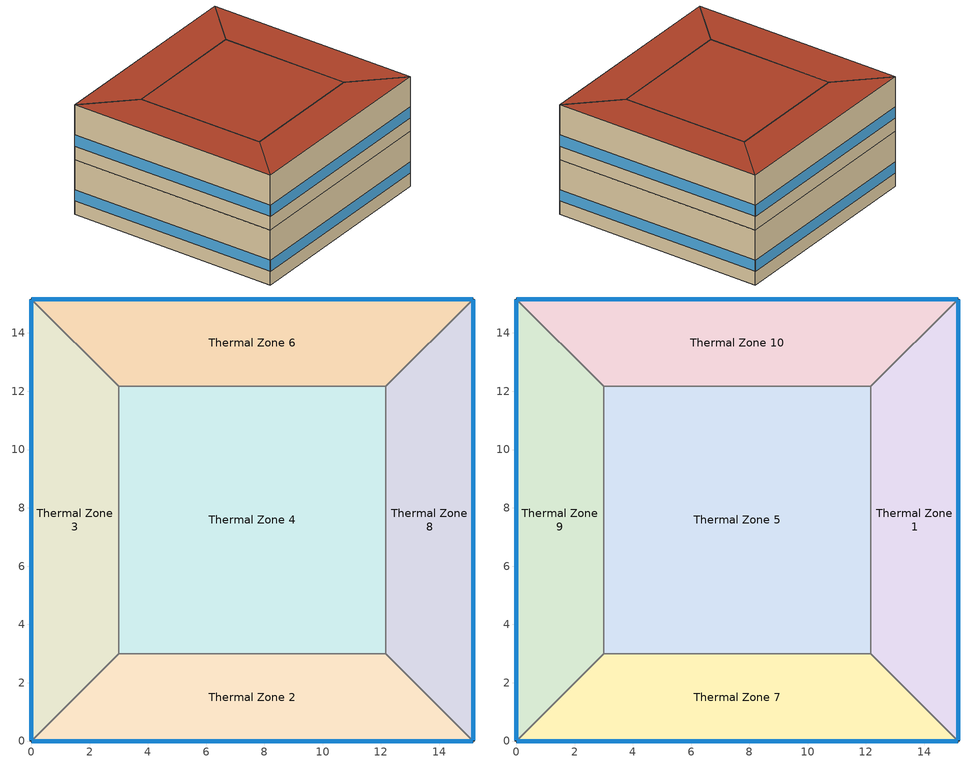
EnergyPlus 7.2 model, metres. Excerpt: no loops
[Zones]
Thermal Zone 4
 floor ground (000_ExtSlabCarpet_4in_ClimateZone 1-8): 3,3 3,12.17 12.17,12.17 12.17,3 z0
 wall to Thermal Zone 6 (000_Interior Wall): 12.17,12.17 3,12.17 z0:4
 wall to Thermal Zone 2 (000_Interior Wall): 3,3 12.17,3 z0:4
 wall to Thermal Zone 3 (000_Interior Wall): 3,12.17 3,3 z0:4
 wall to Thermal Zone 8 (000_Interior Wall): 12.17,3 12.17,12.17 z0:4
Thermal Zone 3
 floor ground (000_ExtSlabCarpet_4in_ClimateZone 1-8): 0,0 0,15.17 3,12.17 3,3 z0
 wall outside (ASHRAE_189.1-2009_ExtWall_SteelFrame_ClimateZone 4-8): 0,15.17 0,0 z0:4
 wall to Thermal Zone 6 (000_Interior Wall): 3,12.17 0,15.17 z0:4
 wall to Thermal Zone 2 (000_Interior Wall): 0,0 3,3 z0:4
 window (ASHRAE_189.1-2009_ExtWindow_ClimateZone 4-5): 0,15.14 0,0.03 z1:1.8
Thermal Zone 6
 floor ground (000_ExtSlabCarpet_4in_ClimateZone 1-8): 0,15.17 15.17,15.17 12.17,12.17 3,12.17 z0
 wall outside (ASHRAE_189.1-2009_ExtWall_SteelFrame_ClimateZone 4-8): 15.17,15.17 0,15.17 z0:4
 wall to Thermal Zone 8 (000_Interior Wall): 12.17,12.17 15.17,15.17 z0:4
 window (ASHRAE_189.1-2009_ExtWindow_ClimateZone 4-5): 15.14,15.17 0.03,15.17 z1:1.8
Thermal Zone 8
 floor ground (000_ExtSlabCarpet_4in_ClimateZone 1-8): 15.17,15.17 15.17,0 12.17,3 12.17,12.17 z0
 wall outside (ASHRAE_189.1-2009_ExtWall_SteelFrame_ClimateZone 4-8): 15.17,0 15.17,15.17 z0:4
 wall to Thermal Zone 2 (000_Interior Wall): 12.17,3 15.17,0 z0:4
 window (ASHRAE_189.1-2009_ExtWindow_ClimateZone 4-5): 15.17,0.03 15.17,15.14 z1:1.8
Thermal Zone 2
 floor ground (000_ExtSlabCarpet_4in_ClimateZone 1-8): 15.17,0 0,0 3,3 12.17,3 z0
 wall outside (ASHRAE_189.1-2009_ExtWall_SteelFrame_ClimateZone 4-8): 0,0 15.17,0 z0:4
 window (ASHRAE_189.1-2009_ExtWindow_ClimateZone 4-5): 0.03,0 15.14,0 z1:1.8
Thermal Zone 9
 floor to Thermal Zone 3 (000_Interior Floor): 0,0 0,15.17 3,12.17 3,3 z4
 wall outside (ASHRAE_189.1-2009_ExtWall_SteelFrame_ClimateZone 4-8): 0,15.17 0,0 z4:8
 wall to Thermal Zone 5 (000_Interior Wall): 3,3 3,12.17 z4:8
 wall to Thermal Zone 10 (000_Interior Wall): 3,12.17 0,15.17 z4:8
 wall to Thermal Zone 7 (000_Interior Wall): 0,0 3,3 z4:8
 window (ASHRAE_189.1-2009_ExtWindow_ClimateZone 4-5): 0,15.14 0,0.03 z5:5.8
 roof outside (ASHRAE_189.1-2009_ExtRoof_IEAD_ClimateZone 2-5): 3,3 3,12.17 0,15.17 0,0 z8
Thermal Zone 5
 floor to Thermal Zone 4 (000_Interior Floor): 3,3 3,12.17 12.17,12.17 12.17,3 z4
 wall to Thermal Zone 7 (000_Interior Wall): 3,3 12.17,3 z4:8
 wall to Thermal Zone 1 (000_Interior Wall): 12.17,3 12.17,12.17 z4:8
 wall to Thermal Zone 10 (000_Interior Wall): 12.17,12.17 3,12.17 z4:8
 roof outside (ASHRAE_189.1-2009_ExtRoof_IEAD_ClimateZone 2-5): 12.17,3 12.17,12.17 3,12.17 3,3 z8
Thermal Zone 10
 floor to Thermal Zone 6 (000_Interior Floor): 0,15.17 15.17,15.17 12.17,12.17 3,12.17 z4
 wall outside (ASHRAE_189.1-2009_ExtWall_SteelFrame_ClimateZone 4-8): 15.17,15.17 0,15.17 z4:8
 wall to Thermal Zone 1 (000_Interior Wall): 12.17,12.17 15.17,15.17 z4:8
 window (ASHRAE_189.1-2009_ExtWindow_ClimateZone 4-5): 15.14,15.17 0.03,15.17 z5:5.8
 roof outside (ASHRAE_189.1-2009_ExtRoof_IEAD_ClimateZone 2-5): 3,12.17 12.17,12.17 15.17,15.17 0,15.17 z8
Thermal Zone 1
 floor to Thermal Zone 8 (000_Interior Floor): 15.17,15.17 15.17,0 12.17,3 12.17,12.17 z4
 wall outside (ASHRAE_189.1-2009_ExtWall_SteelFrame_ClimateZone 4-8): 15.17,0 15.17,15.17 z4:8
 wall to Thermal Zone 7 (000_Interior Wall): 12.17,3 15.17,0 z4:8
 window (ASHRAE_189.1-2009_ExtWindow_ClimateZone 4-5): 15.17,0.03 15.17,15.14 z5:5.8
 roof outside (ASHRAE_189.1-2009_ExtRoof_IEAD_ClimateZone 2-5): 12.17,12.17 12.17,3 15.17,0 15.17,15.17 z8
Thermal Zone 7
 floor to Thermal Zone 2 (000_Interior Floor): 15.17,0 0,0 3,3 12.17,3 z4
 wall outside (ASHRAE_189.1-2009_ExtWall_SteelFrame_ClimateZone 4-8): 0,0 15.17,0 z4:8
 window (ASHRAE_189.1-2009_ExtWindow_ClimateZone 4-5): 0.03,0 15.14,0 z5:5.8
 roof outside (ASHRAE_189.1-2009_ExtRoof_IEAD_ClimateZone 2-5): 12.17,3 3,3 0,0 15.17,0 z8
[Site:Location]
Chicago Ohare Intl Ap_IL_USA Design_Conditions: Latitude {deg}=41.98; Longitude {deg}=-87.92; Time Zone {hr}=-6; Elevation {m}=201
[SizingPeriod:DesignDay] Day of Month=21; Dry-Bulb Temperature Range Modifier Type=DefaultMultipliers; Barometric Pressure {Pa}=98934; Rain Indicator=No; Snow Indicator=No; Daylight Saving Time Indicator=No
Name | Month | Day Type | Maximum Dry-Bulb Temperature {C} | Daily Dry-Bulb Temperature Range {deltaC} | Humidity Condition Type | Wetbulb or DewPoint at Maximum Dry-Bulb {C} | Wind Speed {m/s} | Wind Direction {deg} | Solar Model Indicator | Sky Clearness | ASHRAE Clear Sky Optical Depth for Beam Irradiance (taub) | ASHRAE Clear Sky Optical Depth for Diffuse Irradiance (taud)
Chicago Ohare Intl Ap Ann Hum_n 99.6% Condns DP=>MCDB | 1 | WinterDesignDay | -19.2 | 0 | Dewpoint | -25.7 | 4.9 | 270 | ASHRAEClearSky | 0
Chicago Ohare Intl Ap Ann Htg Wind 99.6% Condns WS=>MCDB | 1 | WinterDesignDay | -3.5 | 0 | Wetbulb | -3.5 | 12.4 | 270 | ASHRAEClearSky | 0
Chicago Ohare Intl Ap Ann Clg 1% Condns DP=>MDB | 7 | SummerDesignDay | 27.7 | 10.5 | Dewpoint | 22.9 | 5.2 | 230 | ASHRAETau |  | 0.455 | 2.05
Chicago Ohare Intl Ap Ann Clg .4% Condns WB=>MDB | 7 | SummerDesignDay | 31.2 | 10.5 | Wetbulb | 25.5 | 5.2 | 230 | ASHRAETau |  | 0.455 | 2.05
[Building]
Building 1
[Material] Thermal Absorptance=0.9
Name | Roughness | Thickness {m} | Conductivity {W/m-K} | Density {kg/m3} | Specific Heat {J/kg-K} | Solar Absorptance | Visible Absorptance
000_F16 Acoustic tile | MediumSmooth | 0.0191 | 0.06 | 368 | 590 | 0.7 | 0.7
000_M11 100mm lightweight concrete | MediumRough | 0.1016 | 0.53 | 1280 | 840 | 0.7 | 0.7
Roof Insulation [21] | MediumRough | 0.2105 | 0.049 | 265 | 836.8 | 0.7 | 0.7
Wall Insulation [39] | MediumRough | 0.1184 | 0.045 | 265 | 836.8 | 0.7 | 0.7
Metal Decking | MediumSmooth | 0.0015 | 45.006 | 7680 | 418.4 | 0.7 | 0.3
Roof Membrane | VeryRough | 0.0095 | 0.16 | 1121.29 | 1460 | 0.7 | 0.7
1/2IN Gypsum | Smooth | 0.0127 | 0.16 | 784.9 | 830 | 0.92 | 0.92
MAT-CC05 4 HW CONCRETE | Rough | 0.1016 | 1.311 | 2240 | 836.8 | 0.7 | 0.7
000_G01a 19mm gypsum board | MediumSmooth | 0.019 | 0.16 | 800 | 1090 | 0.7 | 0.7
[Material:AirGap]
Name | Thermal Resistance {m2-K/W}
000_F04 Wall air space resistance | 0.15
000_F05 Ceiling air space resistance | 0.18
[Material:NoMass] Thermal Absorptance=0.9; Solar Absorptance=0.7
Name | Roughness | Thermal Resistance {m2-K/W} | Visible Absorptance
MAT-SHEATH | Rough | 0.3626 | 0.7
CP02 CARPET PAD | VeryRough | 0.2165 | 0.8
[WindowMaterial:Glazing]
Theoretical Glass [207]: Optical Data Type=SpectralAverage; Thickness {m}=0.003; Solar Transmittance at Normal Incidence=0.3311; Front Side Solar Reflectance at Normal Incidence=0.6189; Back Side Solar Reflectance at Normal Incidence=0.6189; Visible Transmittance at Normal Incidence=0.44; Front Side Visible Reflectance at Normal Incidence=0.51; Back Side Visible Reflectance at Normal Incidence=0.51; Infrared Transmittance at Normal Incidence=0; Front Side Infrared Hemispherical Emissivity=0.9; Back Side Infrared Hemispherical Emissivity=0.9; Conductivity {W/m-K}=0.0133; Dirt Correction Factor for Solar and Visible Transmittance=1; Solar Diffusing=No
[Construction]
ASHRAE_189.1-2009_ExtWindow_ClimateZone 4-5: Theoretical Glass [207]
000_ExtSlabCarpet_4in_ClimateZone 1-8: MAT-CC05 4 HW CONCRETE, CP02 CARPET PAD
000_Interior Wall: 000_G01a 19mm gypsum board, 000_F04 Wall air space resistance, 000_G01a 19mm gypsum board
ASHRAE_189.1-2009_ExtWall_SteelFrame_ClimateZone 4-8: MAT-SHEATH, Wall Insulation [39], 1/2IN Gypsum
000_Interior Floor: 000_F16 Acoustic tile, 000_F05 Ceiling air space resistance, 000_M11 100mm lightweight concrete
ASHRAE_189.1-2009_ExtRoof_IEAD_ClimateZone 2-5: Roof Membrane, Roof Insulation [21], Metal Decking
[AvailabilityManager:Scheduled]
Name | Schedule
AvailabilityManager:Scheduled {2e5f6060-ff36-4661-8f09-c009fb7f3a3b} | Schedule:Compact {a41b2395-f9eb-4bc7-9fbf-f34206e33e68}
AvailabilityManager:Scheduled {c018f594-6f43-4e30-bfef-319afc7aa5d5} | Schedule:Compact {1d54ea58-b44b-4bc0-8f32-351e92cc406c}
[Zone]
Thermal Zone 4; Thermal Zone 3; Thermal Zone 9; Thermal Zone 6; Thermal Zone 5; Thermal Zone 10; Thermal Zone 1; Thermal Zone 8; Thermal Zone 2; Thermal Zone 7
[Schedule:Compact]
Schedule:Compact {a41b2395-f9eb-4bc7-9fbf-f34206e33e68}; Schedule:Compact {1d54ea58-b44b-4bc0-8f32-351e92cc406c}: Through: 12/31, For: AllDays, Until: 24:00, 1
